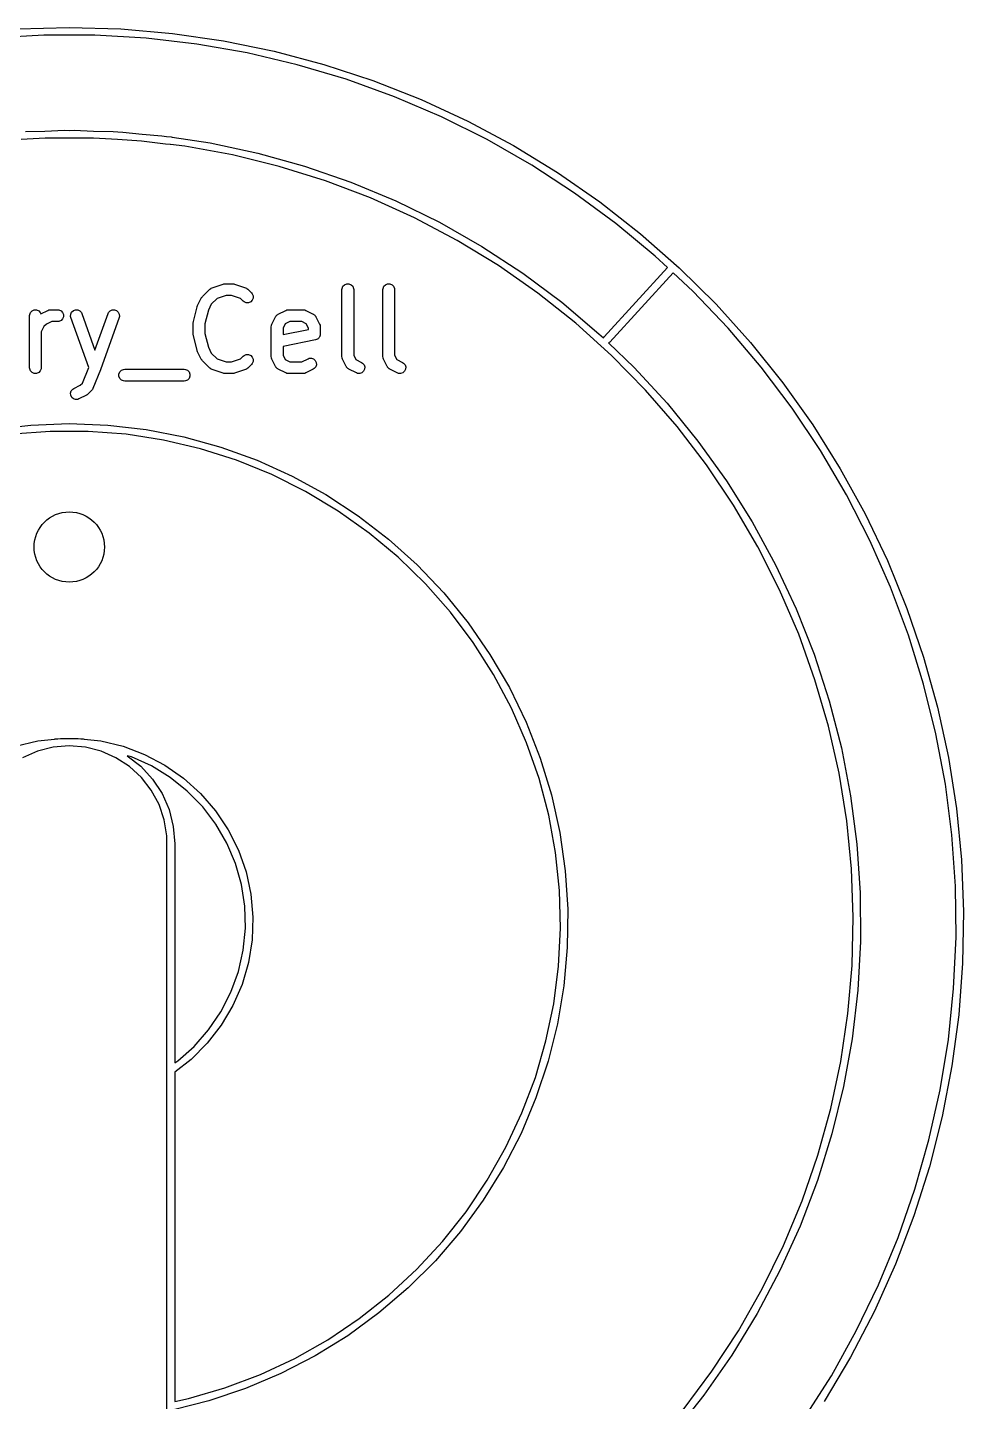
# Model space of a CAD drawing. Extents: x 2.68 to 10.38, y -4.66 to -2.29.
# Drawn here: x 6.943 to 7.415, y -3.24 to -2.547 of the extents above; entities that cross this region are included whole.
import ezdxf

# ---------------------------------------------------------------- set-up
doc = ezdxf.new("R2010")
doc.units = 0
doc.header["$MEASUREMENT"] = 0
doc.layers.add('BLACK', color=7, linetype='CONTINUOUS')

msp = doc.modelspace()

# ---------------------------------------------------------------- linework, layer by layer
at = {"layer": 'BLACK', "linetype": 'CONTINUOUS'}
for p, q in [((6.93855, -2.54798), (6.96457, -2.54723)), ((6.96457, -2.54723), (6.99058, -2.54798)), ((6.96457, -2.54723), (6.96457, -2.54723)), ((6.99058, -2.54798), (7.01652, -2.55024)), ((6.95166, -2.55117), (6.92589, -2.55266)), ((6.96457, -2.55117), (6.95166, -2.55117)), ((6.97747, -2.55117), (6.96457, -2.55117)), ((6.96457, -2.55117), (6.96457, -2.55117)), ((7.00324, -2.55266), (6.97747, -2.55117)), ((7.02888, -2.55563), (7.00324, -2.55266)), ((7.01652, -2.55024), (7.04227, -2.55398)), ((7.04227, -2.55398), (7.06777, -2.5592)), ((7.05431, -2.56008), (7.02888, -2.55563)), ((7.07943, -2.56599), (7.05431, -2.56008)), ((7.06777, -2.5592), (7.09293, -2.56589)), ((7.10418, -2.57334), (7.07943, -2.56599)), ((7.09293, -2.56589), (7.11765, -2.57402)), ((7.12846, -2.58211), (7.10418, -2.57334)), ((7.11765, -2.57402), (7.14187, -2.58356)), ((7.15219, -2.59226), (7.12846, -2.58211)), ((7.14187, -2.58356), (7.1655, -2.59449)), ((7.17529, -2.60376), (7.15219, -2.59226)), ((7.1655, -2.59449), (7.18845, -2.60676)), ((6.9524, -2.60305), (6.94025, -2.60373)), ((6.94242, -2.59966), (6.95229, -2.59942)), ((6.95229, -2.59942), (6.96214, -2.59906)), ((6.96457, -2.60298), (6.9524, -2.60305)), ((6.96214, -2.59906), (6.96457, -2.59912)), ((6.96457, -2.59912), (6.96699, -2.59906)), ((6.97674, -2.60305), (6.96457, -2.60298)), ((6.96699, -2.59906), (6.97685, -2.59942)), ((6.98888, -2.60373), (6.97674, -2.60305)), ((6.97685, -2.59942), (6.98671, -2.59966)), ((6.98671, -2.59966), (6.98912, -2.59987)), ((6.98912, -2.59987), (6.99155, -2.59996)), ((6.99155, -2.59996), (7.00136, -2.60093)), ((7.00136, -2.60093), (7.01119, -2.60178)), ((7.01119, -2.60178), (7.01359, -2.60214)), ((7.01359, -2.60214), (7.016, -2.60238)), ((7.016, -2.60238), (7.01637, -2.60256)), ((7.01637, -2.60256), (7.0355, -2.6054)), ((7.00103, -2.60455), (6.98888, -2.60373)), ((7.01311, -2.60597), (7.00103, -2.60455)), ((7.01549, -2.60628), (7.01311, -2.60597)), ((7.01559, -2.60626), (7.01549, -2.60628)), ((7.02282, -2.60712), (7.01559, -2.60626)), ((7.04677, -2.61144), (7.02282, -2.60712)), ((7.0355, -2.6054), (7.05953, -2.61052)), ((7.05953, -2.61052), (7.08321, -2.6171)), ((7.1977, -2.61658), (7.17529, -2.60376)), ((7.18845, -2.60676), (7.21066, -2.62033)), ((7.07042, -2.61724), (7.04677, -2.61144)), ((7.09366, -2.62447), (7.07042, -2.61724)), ((7.08321, -2.6171), (7.10643, -2.62512)), ((7.21932, -2.63067), (7.1977, -2.61658)), ((7.11641, -2.63313), (7.09366, -2.62447)), ((7.21066, -2.62033), (7.23205, -2.63516)), ((7.10643, -2.62512), (7.12912, -2.63456)), ((7.2401, -2.64599), (7.21932, -2.63067)), ((7.13858, -2.64317), (7.11641, -2.63313)), ((7.12912, -2.63456), (7.15118, -2.64538)), ((7.23205, -2.63516), (7.25255, -2.6512)), ((7.1601, -2.65456), (7.13858, -2.64317)), ((7.15118, -2.64538), (7.17254, -2.65754)), ((7.25996, -2.66248), (7.2401, -2.64599)), ((7.25255, -2.6512), (7.27208, -2.6684)), ((7.18087, -2.66724), (7.1601, -2.65456)), ((7.17254, -2.65754), (7.19311, -2.67099)), ((7.26611, -2.66822), (7.25996, -2.66248)), ((7.20083, -2.68119), (7.18087, -2.66724)), ((7.19311, -2.67099), (7.21281, -2.68568)), ((7.23412, -2.70313), (7.26611, -2.66822)), ((7.26899, -2.6709), (7.23702, -2.70579)), ((7.27883, -2.68008), (7.26899, -2.6709)), ((7.27208, -2.6684), (7.29059, -2.6867)), ((7.03166, -2.68286), (7.03541, -2.67911)), ((7.03541, -2.67911), (7.03585, -2.67874)), ((7.03585, -2.67874), (7.03595, -2.6787)), ((7.03595, -2.6787), (7.03603, -2.67863)), ((7.03603, -2.67863), (7.03656, -2.6784)), ((7.03656, -2.6784), (7.04219, -2.67652)), ((7.04219, -2.67652), (7.04247, -2.67646)), ((7.04247, -2.67646), (7.04254, -2.67643)), ((7.04254, -2.67643), (7.04265, -2.67642)), ((7.04265, -2.67642), (7.04275, -2.67639)), ((7.04275, -2.67639), (7.04283, -2.6764)), ((7.04283, -2.6764), (7.04312, -2.67637)), ((7.04312, -2.67637), (7.04687, -2.67637)), ((7.04687, -2.67637), (7.04716, -2.6764)), ((7.04716, -2.6764), (7.04724, -2.67639)), ((7.04724, -2.67639), (7.04734, -2.67642)), ((7.04734, -2.67642), (7.04745, -2.67643)), ((7.04745, -2.67643), (7.04752, -2.67646)), ((7.04752, -2.67646), (7.0478, -2.67652)), ((7.0478, -2.67652), (7.05343, -2.6784)), ((7.05343, -2.6784), (7.05396, -2.67863)), ((7.05396, -2.67863), (7.05404, -2.6787)), ((7.05404, -2.6787), (7.05413, -2.67874)), ((7.05413, -2.67874), (7.05458, -2.67911)), ((7.05458, -2.67911), (7.05646, -2.68099)), ((7.10203, -2.67932), (7.10209, -2.67875)), ((7.10203, -2.71307), (7.10203, -2.67932)), ((7.10209, -2.67875), (7.10253, -2.67768)), ((7.10253, -2.67768), (7.10335, -2.67687)), ((7.10335, -2.67687), (7.10441, -2.67643)), ((7.10441, -2.67643), (7.10556, -2.67643)), ((7.10556, -2.67643), (7.10663, -2.67687)), ((7.10663, -2.67687), (7.10744, -2.67768)), ((7.10744, -2.67768), (7.10788, -2.67875)), ((7.10788, -2.67875), (7.10794, -2.67932)), ((7.10794, -2.67932), (7.10794, -2.71237)), ((7.12266, -2.67932), (7.12271, -2.67875)), ((7.12266, -2.71307), (7.12266, -2.67932)), ((7.12271, -2.67875), (7.12315, -2.67768)), ((7.12315, -2.67768), (7.12397, -2.67687)), ((7.12397, -2.67687), (7.12503, -2.67643)), ((7.12503, -2.67643), (7.12619, -2.67643)), ((7.12619, -2.67643), (7.12725, -2.67687)), ((7.12725, -2.67687), (7.12806, -2.67768)), ((7.12806, -2.67768), (7.12851, -2.67875)), ((7.12851, -2.67875), (7.12856, -2.67932)), ((7.12856, -2.67932), (7.12856, -2.71237)), ((7.02923, -2.68738), (7.0311, -2.68363)), ((7.0311, -2.68363), (7.03126, -2.68338)), ((7.03126, -2.68338), (7.03129, -2.68331)), ((7.03129, -2.68331), (7.03136, -2.68323)), ((7.03136, -2.68323), (7.03141, -2.68314)), ((7.03141, -2.68314), (7.03147, -2.68309)), ((7.03147, -2.68309), (7.03166, -2.68286)), ((7.03617, -2.6867), (7.03466, -2.68973)), ((7.03909, -2.68378), (7.03617, -2.6867)), ((7.0436, -2.68228), (7.03909, -2.68378)), ((7.04639, -2.68228), (7.0436, -2.68228)), ((7.0509, -2.68378), (7.04639, -2.68228)), ((7.05228, -2.68516), (7.0509, -2.68378)), ((7.05273, -2.68553), (7.05228, -2.68516)), ((7.05379, -2.68597), (7.05273, -2.68553)), ((7.05494, -2.68597), (7.05379, -2.68597)), ((7.05601, -2.68553), (7.05494, -2.68597)), ((7.05682, -2.68471), (7.05601, -2.68553)), ((7.05646, -2.68099), (7.05682, -2.68143)), ((7.05682, -2.68143), (7.05726, -2.6825)), ((7.05726, -2.68365), (7.05682, -2.68471)), ((7.05726, -2.6825), (7.05726, -2.68365)), ((7.21988, -2.69633), (7.20083, -2.68119)), ((7.21281, -2.68568), (7.23156, -2.70155)), ((7.29666, -2.69875), (7.27883, -2.68008)), ((7.29059, -2.6867), (7.30802, -2.70603)), ((6.94455, -2.69245), (6.94461, -2.69187)), ((6.94455, -2.71869), (6.94455, -2.69245)), ((6.94461, -2.69187), (6.94505, -2.69081)), ((6.94505, -2.69081), (6.94587, -2.68999)), ((6.94587, -2.68999), (6.94693, -2.68955)), ((6.94693, -2.68955), (6.94808, -2.68955)), ((6.94808, -2.68955), (6.94915, -2.68999)), ((6.94915, -2.68999), (6.94996, -2.69081)), ((6.94996, -2.69081), (6.95026, -2.69152)), ((6.95026, -2.69152), (6.95369, -2.68981)), ((6.95369, -2.68981), (6.95423, -2.6896)), ((6.95423, -2.6896), (6.95433, -2.68959)), ((6.95433, -2.68959), (6.95443, -2.68955)), ((6.95443, -2.68955), (6.95501, -2.68949)), ((6.95501, -2.68949), (6.95876, -2.68949)), ((6.95876, -2.68949), (6.95933, -2.68955)), ((6.95933, -2.68955), (6.9604, -2.68999)), ((6.9604, -2.68999), (6.96121, -2.69081)), ((6.96121, -2.69081), (6.96165, -2.69187)), ((6.96165, -2.69302), (6.96121, -2.69409)), ((6.96165, -2.69187), (6.96165, -2.69302)), ((6.96521, -2.69288), (6.96527, -2.69173)), ((6.96535, -2.69344), (6.96521, -2.69288)), ((6.96527, -2.69173), (6.96576, -2.69069)), ((6.97435, -2.71863), (6.96535, -2.69344)), ((6.96576, -2.69069), (6.96661, -2.68991)), ((6.96661, -2.68991), (6.9677, -2.68953)), ((6.9677, -2.68953), (6.96885, -2.68958)), ((6.96885, -2.68958), (6.96989, -2.69008)), ((6.96989, -2.69008), (6.97066, -2.69093)), ((6.97066, -2.69093), (6.97091, -2.69145)), ((6.97091, -2.69145), (6.9775, -2.70991)), ((6.9775, -2.70991), (6.9841, -2.69145)), ((6.98966, -2.69344), (6.98028, -2.71969)), ((6.9841, -2.69145), (6.98434, -2.69093)), ((6.98434, -2.69093), (6.98512, -2.69008)), ((6.98512, -2.69008), (6.98616, -2.68958)), ((6.98616, -2.68958), (6.98731, -2.68953)), ((6.98731, -2.68953), (6.98839, -2.68991)), ((6.98839, -2.68991), (6.98925, -2.69069)), ((6.98925, -2.69069), (6.98974, -2.69173)), ((6.9898, -2.69288), (6.98966, -2.69344)), ((6.98974, -2.69173), (6.9898, -2.69288)), ((7.02713, -2.69548), (7.02901, -2.68798)), ((7.02901, -2.68798), (7.02902, -2.68794)), ((7.02902, -2.68792), (7.02911, -2.68768)), ((7.02902, -2.68794), (7.02902, -2.68792)), ((7.02911, -2.68768), (7.0292, -2.68744)), ((7.0292, -2.68744), (7.02921, -2.68742)), ((7.02921, -2.68742), (7.02923, -2.68738)), ((7.03466, -2.68973), (7.03295, -2.69656)), ((7.06673, -2.69675), (7.0686, -2.693)), ((7.0686, -2.693), (7.06866, -2.6929)), ((7.06866, -2.6929), (7.06868, -2.69286)), ((7.06868, -2.69286), (7.06872, -2.6928)), ((7.06872, -2.6928), (7.06891, -2.69251)), ((7.06891, -2.69251), (7.06919, -2.69227)), ((7.06919, -2.69227), (7.06943, -2.69199)), ((7.06943, -2.69199), (7.06972, -2.69181)), ((7.06972, -2.69181), (7.06978, -2.69176)), ((7.06978, -2.69176), (7.06982, -2.69174)), ((7.06982, -2.69174), (7.06992, -2.69168)), ((7.06992, -2.69168), (7.07367, -2.68981)), ((7.07367, -2.68981), (7.07421, -2.6896)), ((7.07421, -2.6896), (7.07432, -2.68959)), ((7.07432, -2.68959), (7.07441, -2.68955)), ((7.07441, -2.68955), (7.07499, -2.68949)), ((7.07499, -2.68949), (7.08249, -2.68949)), ((7.08249, -2.68949), (7.08307, -2.68955)), ((7.08307, -2.68955), (7.08316, -2.68959)), ((7.08316, -2.68959), (7.08327, -2.6896)), ((7.08327, -2.6896), (7.08381, -2.68981)), ((7.08381, -2.68981), (7.08756, -2.69168)), ((7.08756, -2.69168), (7.08766, -2.69174)), ((7.08766, -2.69174), (7.0877, -2.69176)), ((7.0877, -2.69176), (7.08776, -2.69181)), ((7.08776, -2.69181), (7.08805, -2.69199)), ((7.08805, -2.69199), (7.08829, -2.69227)), ((7.08829, -2.69227), (7.08857, -2.69251)), ((7.08857, -2.69251), (7.08876, -2.6928)), ((7.08876, -2.6928), (7.0888, -2.69286)), ((7.0888, -2.69286), (7.08882, -2.6929)), ((7.08882, -2.6929), (7.08888, -2.693)), ((7.08888, -2.693), (7.09075, -2.69675)), ((6.95181, -2.69795), (6.95046, -2.70064)), ((6.95046, -2.70064), (6.95046, -2.71869)), ((6.95301, -2.69675), (6.95181, -2.69795)), ((6.9557, -2.6954), (6.95301, -2.69675)), ((6.95876, -2.6954), (6.9557, -2.6954)), ((6.95933, -2.69534), (6.95876, -2.6954)), ((6.9604, -2.6949), (6.95933, -2.69534)), ((6.96121, -2.69409), (6.9604, -2.6949)), ((7.02704, -2.6962), (7.02705, -2.6961)), ((7.02704, -2.70182), (7.02704, -2.6962)), ((7.02705, -2.69605), (7.02708, -2.69584)), ((7.02705, -2.6961), (7.02705, -2.69605)), ((7.02708, -2.69584), (7.0271, -2.69562)), ((7.0271, -2.69562), (7.02712, -2.69558)), ((7.02712, -2.69558), (7.02713, -2.69548)), ((7.03295, -2.69656), (7.03295, -2.70146)), ((7.06641, -2.69807), (7.06647, -2.6975)), ((7.06641, -2.71307), (7.06641, -2.69807)), ((7.06647, -2.6975), (7.06651, -2.6974)), ((7.06651, -2.6974), (7.06652, -2.69729)), ((7.06652, -2.69729), (7.06673, -2.69675)), ((7.07344, -2.69652), (7.07232, -2.69877)), ((7.07232, -2.69877), (7.07232, -2.70197)), ((7.07232, -2.70197), (7.08516, -2.6994)), ((7.07569, -2.6954), (7.07344, -2.69652)), ((7.08179, -2.6954), (7.07569, -2.6954)), ((7.08404, -2.69652), (7.08179, -2.6954)), ((7.08516, -2.69877), (7.08404, -2.69652)), ((7.08516, -2.6994), (7.08516, -2.69877)), ((7.09075, -2.69675), (7.09096, -2.69729)), ((7.09096, -2.69729), (7.09097, -2.6974)), ((7.09097, -2.6974), (7.09101, -2.6975)), ((7.09101, -2.6975), (7.09107, -2.69807)), ((7.09107, -2.69807), (7.09107, -2.70182)), ((7.23797, -2.71262), (7.21988, -2.69633)), ((7.31338, -2.71842), (7.29666, -2.69875)), ((7.02705, -2.70192), (7.02704, -2.70182)), ((7.02705, -2.70196), (7.02705, -2.70192)), ((7.02708, -2.70218), (7.02705, -2.70196)), ((7.0271, -2.7024), (7.02708, -2.70218)), ((7.02712, -2.70244), (7.0271, -2.7024)), ((7.02713, -2.70254), (7.02712, -2.70244)), ((7.02901, -2.71004), (7.02713, -2.70254)), ((7.03295, -2.70146), (7.03466, -2.70829)), ((7.08869, -2.70472), (7.07232, -2.70799)), ((7.08925, -2.70455), (7.08869, -2.70472)), ((7.08949, -2.70439), (7.08925, -2.70455)), ((7.08975, -2.70428), (7.08949, -2.70439)), ((7.08996, -2.70407), (7.08975, -2.70428)), ((7.0902, -2.70391), (7.08996, -2.70407)), ((7.09036, -2.70367), (7.0902, -2.70391)), ((7.09057, -2.70346), (7.09036, -2.70367)), ((7.09068, -2.70319), (7.09057, -2.70346)), ((7.09084, -2.70295), (7.09068, -2.70319)), ((7.0909, -2.70266), (7.09084, -2.70295)), ((7.09101, -2.7024), (7.0909, -2.70266)), ((7.09107, -2.70182), (7.09101, -2.7024)), ((7.23156, -2.70155), (7.23378, -2.70368)), ((7.23378, -2.70368), (7.23412, -2.70313)), ((7.23702, -2.70579), (7.23643, -2.70622)), ((7.23643, -2.70622), (7.24931, -2.71855)), ((7.30802, -2.70603), (7.3243, -2.72634)), ((7.02902, -2.71008), (7.02901, -2.71004)), ((7.02902, -2.7101), (7.02902, -2.71008)), ((7.02911, -2.71034), (7.02902, -2.7101)), ((7.0292, -2.71058), (7.02911, -2.71034)), ((7.02921, -2.7106), (7.0292, -2.71058)), ((7.02923, -2.71064), (7.02921, -2.7106)), ((7.0311, -2.71439), (7.02923, -2.71064)), ((7.03126, -2.71464), (7.0311, -2.71439)), ((7.03466, -2.70829), (7.03617, -2.71132)), ((7.03617, -2.71132), (7.03909, -2.71424)), ((7.03909, -2.71424), (7.0436, -2.71574)), ((7.04639, -2.71574), (7.0509, -2.71424)), ((7.0509, -2.71424), (7.05228, -2.71286)), ((7.05228, -2.71286), (7.05273, -2.71249)), ((7.05273, -2.71249), (7.05379, -2.71205)), ((7.05379, -2.71205), (7.05494, -2.71205)), ((7.05494, -2.71205), (7.05601, -2.71249)), ((7.05601, -2.71249), (7.05682, -2.7133)), ((7.05682, -2.7133), (7.05726, -2.71437)), ((7.05726, -2.71437), (7.05726, -2.71552)), ((7.06647, -2.71365), (7.06641, -2.71307)), ((7.06651, -2.71374), (7.06647, -2.71365)), ((7.06652, -2.71385), (7.06651, -2.71374)), ((7.06673, -2.71439), (7.06652, -2.71385)), ((7.0686, -2.71814), (7.06673, -2.71439)), ((7.07232, -2.70799), (7.07232, -2.71237)), ((7.07232, -2.71237), (7.07344, -2.71462)), ((7.08179, -2.71574), (7.08492, -2.71418)), ((7.08492, -2.71418), (7.08546, -2.71397)), ((7.08546, -2.71397), (7.08661, -2.71389)), ((7.08661, -2.71389), (7.0877, -2.71425)), ((7.0877, -2.71425), (7.08857, -2.71501)), ((7.10209, -2.71365), (7.10203, -2.71307)), ((7.10213, -2.71374), (7.10209, -2.71365)), ((7.10214, -2.71385), (7.10213, -2.71374)), ((7.10235, -2.71439), (7.10214, -2.71385)), ((7.10422, -2.71814), (7.10235, -2.71439)), ((7.10794, -2.71237), (7.10906, -2.71462)), ((7.12271, -2.71365), (7.12266, -2.71307)), ((7.12275, -2.71374), (7.12271, -2.71365)), ((7.12276, -2.71385), (7.12275, -2.71374)), ((7.12297, -2.71439), (7.12276, -2.71385)), ((7.12484, -2.71814), (7.12297, -2.71439)), ((7.12856, -2.71237), (7.12968, -2.71462)), ((7.25502, -2.73), (7.23797, -2.71262)), ((6.94461, -2.71927), (6.94455, -2.71869)), ((6.94505, -2.72033), (6.94461, -2.71927)), ((6.94587, -2.72115), (6.94505, -2.72033)), ((6.94693, -2.72159), (6.94587, -2.72115)), ((6.94915, -2.72115), (6.94808, -2.72159)), ((6.94996, -2.72033), (6.94915, -2.72115)), ((6.9504, -2.71927), (6.94996, -2.72033)), ((6.95046, -2.71869), (6.9504, -2.71927)), ((6.97124, -2.72641), (6.97435, -2.71863)), ((6.98024, -2.71979), (6.97649, -2.72916)), ((6.98026, -2.71974), (6.98024, -2.71979)), ((6.98028, -2.71969), (6.98026, -2.71974)), ((6.9896, -2.72187), (6.99005, -2.7208)), ((6.99005, -2.7208), (6.99086, -2.71999)), ((6.99086, -2.71999), (6.99192, -2.71955)), ((6.99192, -2.71955), (6.9925, -2.71949)), ((6.9925, -2.71949), (7.0225, -2.71949)), ((7.0225, -2.71949), (7.02307, -2.71955)), ((7.02307, -2.71955), (7.02414, -2.71999)), ((7.02414, -2.71999), (7.02495, -2.7208)), ((7.02495, -2.7208), (7.02539, -2.72187)), ((7.03129, -2.71471), (7.03126, -2.71464)), ((7.03136, -2.71479), (7.03129, -2.71471)), ((7.03141, -2.71488), (7.03136, -2.71479)), ((7.03147, -2.71493), (7.03141, -2.71488)), ((7.03166, -2.71516), (7.03147, -2.71493)), ((7.03541, -2.71891), (7.03166, -2.71516)), ((7.03585, -2.71927), (7.03541, -2.71891)), ((7.03595, -2.71931), (7.03585, -2.71927)), ((7.03603, -2.71938), (7.03595, -2.71931)), ((7.03656, -2.71962), (7.03603, -2.71938)), ((7.04219, -2.72149), (7.03656, -2.71962)), ((7.0436, -2.71574), (7.04639, -2.71574)), ((7.05343, -2.71962), (7.0478, -2.72149)), ((7.05396, -2.71938), (7.05343, -2.71962)), ((7.05404, -2.71931), (7.05396, -2.71938)), ((7.05413, -2.71927), (7.05404, -2.71931)), ((7.05458, -2.71891), (7.05413, -2.71927)), ((7.05646, -2.71703), (7.05458, -2.71891)), ((7.05682, -2.71658), (7.05646, -2.71703)), ((7.05726, -2.71552), (7.05682, -2.71658)), ((7.06866, -2.71824), (7.0686, -2.71814)), ((7.06868, -2.71828), (7.06866, -2.71824)), ((7.06872, -2.71834), (7.06868, -2.71828)), ((7.06891, -2.71863), (7.06872, -2.71834)), ((7.06919, -2.71887), (7.06891, -2.71863)), ((7.06943, -2.71915), (7.06919, -2.71887)), ((7.06972, -2.71934), (7.06943, -2.71915)), ((7.06978, -2.71938), (7.06972, -2.71934)), ((7.06982, -2.7194), (7.06978, -2.71938)), ((7.06992, -2.71946), (7.06982, -2.7194)), ((7.07367, -2.72133), (7.06992, -2.71946)), ((7.07344, -2.71462), (7.07569, -2.71574)), ((7.07421, -2.72154), (7.07367, -2.72133)), ((7.07569, -2.71574), (7.08179, -2.71574)), ((7.08381, -2.72133), (7.08327, -2.72154)), ((7.08756, -2.71946), (7.08381, -2.72133)), ((7.08805, -2.71915), (7.08756, -2.71946)), ((7.0888, -2.71828), (7.08805, -2.71915)), ((7.08857, -2.71501), (7.08909, -2.71604)), ((7.08917, -2.71719), (7.0888, -2.71828)), ((7.08909, -2.71604), (7.08917, -2.71719)), ((7.10428, -2.71824), (7.10422, -2.71814)), ((7.1043, -2.71828), (7.10428, -2.71824)), ((7.10435, -2.71834), (7.1043, -2.71828)), ((7.10453, -2.71863), (7.10435, -2.71834)), ((7.10481, -2.71887), (7.10453, -2.71863)), ((7.10505, -2.71915), (7.10481, -2.71887)), ((7.10534, -2.71934), (7.10505, -2.71915)), ((7.1054, -2.71938), (7.10534, -2.71934)), ((7.10544, -2.7194), (7.1054, -2.71938)), ((7.10554, -2.71946), (7.10544, -2.7194)), ((7.10929, -2.72133), (7.10554, -2.71946)), ((7.10906, -2.71462), (7.11193, -2.71605)), ((7.10983, -2.72154), (7.10929, -2.72133)), ((7.11207, -2.72126), (7.11098, -2.72162)), ((7.11193, -2.71605), (7.11242, -2.71636)), ((7.11294, -2.7205), (7.11207, -2.72126)), ((7.11242, -2.71636), (7.11318, -2.71723)), ((7.11346, -2.71947), (7.11294, -2.7205)), ((7.11318, -2.71723), (7.11354, -2.71832)), ((7.11354, -2.71832), (7.11346, -2.71947)), ((7.1249, -2.71824), (7.12484, -2.71814)), ((7.12492, -2.71828), (7.1249, -2.71824)), ((7.12497, -2.71834), (7.12492, -2.71828)), ((7.12515, -2.71863), (7.12497, -2.71834)), ((7.12543, -2.71887), (7.12515, -2.71863)), ((7.12567, -2.71915), (7.12543, -2.71887)), ((7.12597, -2.71934), (7.12567, -2.71915)), ((7.12602, -2.71938), (7.12597, -2.71934)), ((7.12607, -2.7194), (7.12602, -2.71938)), ((7.12616, -2.71946), (7.12607, -2.7194)), ((7.12991, -2.72133), (7.12616, -2.71946)), ((7.12968, -2.71462), (7.13255, -2.71605)), ((7.13045, -2.72154), (7.12991, -2.72133)), ((7.1327, -2.72126), (7.1316, -2.72162)), ((7.13255, -2.71605), (7.13304, -2.71636)), ((7.13357, -2.7205), (7.1327, -2.72126)), ((7.13304, -2.71636), (7.1338, -2.71723)), ((7.13408, -2.71947), (7.13357, -2.7205)), ((7.1338, -2.71723), (7.13416, -2.71832)), ((7.13416, -2.71832), (7.13408, -2.71947)), ((7.24931, -2.71855), (7.26597, -2.73661)), ((7.32894, -2.73901), (7.31338, -2.71842)), ((6.94808, -2.72159), (6.94693, -2.72159)), ((6.96681, -2.72918), (6.97013, -2.72752)), ((6.97013, -2.72752), (6.97124, -2.72641)), ((6.9896, -2.72302), (6.9896, -2.72187)), ((6.99005, -2.72408), (6.9896, -2.72302)), ((6.99086, -2.7249), (6.99005, -2.72408)), ((6.99192, -2.72534), (6.99086, -2.7249)), ((6.9925, -2.7254), (6.99192, -2.72534)), ((7.0225, -2.7254), (6.9925, -2.7254)), ((7.02307, -2.72534), (7.0225, -2.7254)), ((7.02414, -2.7249), (7.02307, -2.72534)), ((7.02495, -2.72408), (7.02414, -2.7249)), ((7.02539, -2.72302), (7.02495, -2.72408)), ((7.02539, -2.72187), (7.02539, -2.72302)), ((7.04247, -2.72156), (7.04219, -2.72149)), ((7.04254, -2.72159), (7.04247, -2.72156)), ((7.04265, -2.7216), (7.04254, -2.72159)), ((7.04275, -2.72162), (7.04265, -2.7216)), ((7.04283, -2.72162), (7.04275, -2.72162)), ((7.04312, -2.72165), (7.04283, -2.72162)), ((7.04687, -2.72165), (7.04312, -2.72165)), ((7.04716, -2.72162), (7.04687, -2.72165)), ((7.04724, -2.72162), (7.04716, -2.72162)), ((7.04734, -2.7216), (7.04724, -2.72162)), ((7.04745, -2.72159), (7.04734, -2.7216)), ((7.04752, -2.72156), (7.04745, -2.72159)), ((7.0478, -2.72149), (7.04752, -2.72156)), ((7.07432, -2.72155), (7.07421, -2.72154)), ((7.07441, -2.72159), (7.07432, -2.72155)), ((7.07499, -2.72165), (7.07441, -2.72159)), ((7.08249, -2.72165), (7.07499, -2.72165)), ((7.08307, -2.72159), (7.08249, -2.72165)), ((7.08316, -2.72155), (7.08307, -2.72159)), ((7.08327, -2.72154), (7.08316, -2.72155)), ((7.11098, -2.72162), (7.10983, -2.72154)), ((7.1316, -2.72162), (7.13045, -2.72154)), ((7.3243, -2.72634), (7.33938, -2.74756)), ((6.9652, -2.73145), (6.96556, -2.73035)), ((6.96528, -2.7326), (6.9652, -2.73145)), ((6.9658, -2.73363), (6.96528, -2.7326)), ((6.96556, -2.73035), (6.96632, -2.72948)), ((6.96667, -2.73438), (6.9658, -2.73363)), ((6.96632, -2.72948), (6.96681, -2.72918)), ((6.96776, -2.73475), (6.96667, -2.73438)), ((6.96891, -2.73466), (6.96776, -2.73475)), ((6.96945, -2.73446), (6.96891, -2.73466)), ((6.9732, -2.73258), (6.96945, -2.73446)), ((6.97345, -2.73243), (6.9732, -2.73258)), ((6.97352, -2.7324), (6.97345, -2.73243)), ((6.9736, -2.73233), (6.97352, -2.7324)), ((6.97369, -2.73227), (6.9736, -2.73233)), ((6.97374, -2.73222), (6.97369, -2.73227)), ((6.97397, -2.73203), (6.97374, -2.73222)), ((6.97584, -2.73016), (6.97397, -2.73203)), ((6.97621, -2.72971), (6.97584, -2.73016)), ((6.97622, -2.72969), (6.97621, -2.72971)), ((6.97623, -2.72968), (6.97622, -2.72969)), ((6.97649, -2.72916), (6.97623, -2.72968)), ((7.27097, -2.74838), (7.25502, -2.73)), ((7.26597, -2.73661), (7.28149, -2.75566)), ((7.34328, -2.76048), (7.32894, -2.73901)), ((6.9259, -2.74983), (6.94518, -2.74759)), ((6.94518, -2.74759), (6.96457, -2.74685)), ((6.96457, -2.74685), (6.96457, -2.74685)), ((6.96457, -2.74685), (6.96457, -2.74685)), ((6.96457, -2.74685), (6.96457, -2.74685)), ((6.96457, -2.74685), (6.96457, -2.74685)), ((6.96457, -2.74685), (6.96457, -2.74685)), ((6.96457, -2.74685), (6.98396, -2.74759)), ((6.98396, -2.74759), (7.00324, -2.74983)), ((7.28576, -2.76772), (7.27097, -2.74838)), ((7.33938, -2.74756), (7.35321, -2.76961)), ((6.95501, -2.75078), (6.93595, -2.75225)), ((6.96457, -2.75079), (6.95501, -2.75078)), ((6.97413, -2.75078), (6.96457, -2.75079)), ((6.96457, -2.75079), (6.96457, -2.75079)), ((6.96457, -2.75079), (6.96457, -2.75079)), ((6.96457, -2.75079), (6.96457, -2.75079)), ((6.99319, -2.75225), (6.97413, -2.75078)), ((7.01208, -2.75518), (6.99319, -2.75225)), ((7.00324, -2.74983), (7.02228, -2.75354)), ((7.03068, -2.75957), (7.01208, -2.75518)), ((7.02228, -2.75354), (7.04099, -2.75872)), ((7.28149, -2.75566), (7.29581, -2.77563)), ((7.0489, -2.76537), (7.03068, -2.75957)), ((7.04099, -2.75872), (7.05923, -2.76532)), ((7.35636, -2.78273), (7.34328, -2.76048)), ((7.06661, -2.77257), (7.0489, -2.76537)), ((7.05923, -2.76532), (7.07692, -2.77332)), ((7.29933, -2.78793), (7.28576, -2.76772)), ((7.35321, -2.76961), (7.36575, -2.79242)), ((7.08371, -2.78111), (7.06661, -2.77257)), ((7.07692, -2.77332), (7.09393, -2.78265)), ((7.29581, -2.77563), (7.30888, -2.79644)), ((7.1001, -2.79094), (7.08371, -2.78111)), ((7.09393, -2.78265), (7.11018, -2.79327)), ((7.36813, -2.8057), (7.35636, -2.78273)), ((7.31163, -2.80894), (7.29933, -2.78793)), ((7.11569, -2.80201), (7.1001, -2.79094)), ((7.11018, -2.79327), (7.12555, -2.80511)), ((7.30888, -2.79644), (7.32063, -2.81802)), ((7.36575, -2.79242), (7.37695, -2.81591)), ((7.13037, -2.81425), (7.11569, -2.80201)), ((7.12555, -2.80511), (7.13997, -2.8181)), ((7.32261, -2.83066), (7.31163, -2.80894)), ((7.37856, -2.82931), (7.36813, -2.8057)), ((7.14407, -2.82759), (7.13037, -2.81425)), ((7.13997, -2.8181), (7.15334, -2.83217)), ((7.32063, -2.81802), (7.33104, -2.84028)), ((7.37695, -2.81591), (7.38677, -2.84002)), ((7.1567, -2.84195), (7.14407, -2.82759)), ((7.15334, -2.83217), (7.16558, -2.84723)), ((7.33224, -2.85302), (7.32261, -2.83066)), ((7.38761, -2.85348), (7.37856, -2.82931)), ((7.16818, -2.85723), (7.1567, -2.84195)), ((7.33104, -2.84028), (7.34006, -2.86314)), ((7.38677, -2.84002), (7.39519, -2.86465)), ((7.16558, -2.84723), (7.17663, -2.86318)), ((7.17844, -2.87336), (7.16818, -2.85723)), ((7.34047, -2.87593), (7.33224, -2.85302)), ((7.39524, -2.87814), (7.38761, -2.85348)), ((7.17663, -2.86318), (7.18641, -2.87994)), ((7.34006, -2.86314), (7.34765, -2.88652)), ((7.39519, -2.86465), (7.40217, -2.88972)), ((7.18743, -2.89023), (7.17844, -2.87336)), ((7.18641, -2.87994), (7.19487, -2.89741)), ((7.34727, -2.8993), (7.34047, -2.87593)), ((7.40145, -2.9032), (7.39524, -2.87814)), ((7.34765, -2.88652), (7.35379, -2.91031)), ((7.19509, -2.90774), (7.18743, -2.89023)), ((7.40217, -2.88972), (7.40769, -2.91516)), ((7.19487, -2.89741), (7.20196, -2.91547)), ((7.35262, -2.92305), (7.34727, -2.8993)), ((6.93742, -2.9095), (6.94864, -2.90681)), ((6.94864, -2.90681), (6.95707, -2.90587)), ((6.95707, -2.90587), (6.95749, -2.9057)), ((6.95749, -2.9057), (6.9588, -2.90568)), ((6.95749, -2.9057), (6.95749, -2.9057)), ((6.9588, -2.90568), (6.9601, -2.90553)), ((6.9601, -2.90553), (6.96457, -2.9056)), ((6.96457, -2.9056), (6.96903, -2.90553)), ((6.96903, -2.90553), (6.97033, -2.90568)), ((6.97033, -2.90568), (6.97164, -2.9057)), ((6.97164, -2.9057), (6.97206, -2.90587)), ((6.97206, -2.90587), (6.9805, -2.90681)), ((6.9805, -2.90681), (6.99172, -2.9095)), ((7.20138, -2.9258), (7.19509, -2.90774)), ((7.40619, -2.92857), (7.40145, -2.9032)), ((6.94853, -2.91196), (6.94106, -2.91523)), ((6.95644, -2.90995), (6.94853, -2.91196)), ((6.96457, -2.90928), (6.95644, -2.90995)), ((6.97269, -2.90995), (6.96457, -2.90928)), ((6.9806, -2.91196), (6.97269, -2.90995)), ((6.98807, -2.91523), (6.9806, -2.91196)), ((6.9949, -2.91969), (6.98807, -2.91523)), ((6.99172, -2.9095), (7.00251, -2.91356)), ((6.99585, -2.91488), (6.99371, -2.91422)), ((6.99371, -2.91422), (7.00056, -2.91956)), ((7.00595, -2.91942), (6.99585, -2.91488)), ((7.00251, -2.91356), (7.01272, -2.91893)), ((7.35379, -2.91031), (7.35845, -2.93444)), ((7.40769, -2.91516), (7.41173, -2.94087)), ((7.0009, -2.92522), (6.9949, -2.91969)), ((7.00056, -2.91956), (7.00651, -2.92602)), ((7.01541, -2.92517), (7.00595, -2.91942)), ((7.01272, -2.91893), (7.02219, -2.92553)), ((7.20196, -2.91547), (7.20763, -2.93403)), ((7.00591, -2.93165), (7.0009, -2.92522)), ((7.00651, -2.92602), (7.01131, -2.93336)), ((7.02407, -2.93206), (7.01541, -2.92517)), ((7.02219, -2.92553), (7.03075, -2.93326)), ((7.20626, -2.94428), (7.20138, -2.9258)), ((7.3565, -2.94708), (7.35262, -2.92305)), ((7.40946, -2.95417), (7.40619, -2.92857)), ((7.00979, -2.93883), (7.00591, -2.93165)), ((7.01131, -2.93336), (7.01484, -2.9414)), ((7.03181, -2.93997), (7.02407, -2.93206)), ((7.03075, -2.93326), (7.03829, -2.94199)), ((7.20763, -2.93403), (7.21185, -2.95298)), ((7.35845, -2.93444), (7.36162, -2.95881)), ((7.01244, -2.94654), (7.00979, -2.93883)), ((7.01484, -2.9414), (7.01699, -2.94991)), ((7.03851, -2.94878), (7.03181, -2.93997)), ((7.03829, -2.94199), (7.04469, -2.9516)), ((7.41173, -2.94087), (7.41429, -2.96677)), ((7.01378, -2.95458), (7.01244, -2.94654)), ((7.01699, -2.94991), (7.01772, -2.95866)), ((7.04406, -2.95836), (7.03851, -2.94878)), ((7.20969, -2.96309), (7.20626, -2.94428)), ((7.35889, -2.9713), (7.3565, -2.94708)), ((7.01378, -2.95866), (7.01378, -2.95458)), ((7.04469, -2.9516), (7.04984, -2.96192)), ((7.21185, -2.95298), (7.21459, -2.97219)), ((7.41125, -2.97992), (7.40946, -2.95417)), ((7.01378, -3.59449), (7.01378, -2.95866)), ((7.01772, -2.95866), (7.01772, -3.0691)), ((7.04838, -2.96855), (7.04406, -2.95836)), ((7.04984, -2.96192), (7.05367, -2.9728)), ((7.21167, -2.9821), (7.20969, -2.96309)), ((7.36162, -2.95881), (7.36328, -2.98332)), ((7.05139, -2.9792), (7.04838, -2.96855)), ((7.41429, -2.96677), (7.41534, -2.99278)), ((7.05367, -2.9728), (7.05611, -2.98408)), ((7.21459, -2.97219), (7.21585, -2.99155)), ((7.35979, -2.99563), (7.35889, -2.9713)), ((7.05306, -2.99014), (7.05139, -2.9792)), ((7.05611, -2.98408), (7.05714, -2.99557)), ((7.21216, -3.00121), (7.21167, -2.9821)), ((7.36328, -2.98332), (7.36343, -3.0079)), ((7.41155, -3.00573), (7.41125, -2.97992)), ((7.05335, -3.00121), (7.05306, -2.99014)), ((7.05714, -2.99557), (7.05673, -3.0071)), ((7.21585, -2.99155), (7.21561, -3.01096)), ((7.35919, -3.01997), (7.35979, -2.99563)), ((7.41534, -2.99278), (7.41489, -3.01881)), ((7.05227, -3.01222), (7.05335, -3.00121)), ((7.21119, -3.0203), (7.21216, -3.00121)), ((7.04982, -3.02302), (7.05227, -3.01222)), ((7.05673, -3.0071), (7.05488, -3.01849)), ((7.21561, -3.01096), (7.21387, -3.03029)), ((7.36343, -3.0079), (7.36206, -3.03243)), ((7.41037, -3.03152), (7.41155, -3.00573)), ((7.05488, -3.01849), (7.05164, -3.02956)), ((7.41489, -3.01881), (7.41294, -3.04476)), ((7.04606, -3.03342), (7.04982, -3.02302)), ((7.20874, -3.03926), (7.21119, -3.0203)), ((7.35709, -3.04422), (7.35919, -3.01997)), ((7.05164, -3.02956), (7.04704, -3.04014)), ((7.21387, -3.03029), (7.21064, -3.04942)), ((7.36206, -3.03243), (7.35919, -3.05684)), ((7.40769, -3.05719), (7.41037, -3.03152)), ((7.04102, -3.04328), (7.04606, -3.03342)), ((7.20484, -3.05798), (7.20874, -3.03926)), ((7.0348, -3.05244), (7.04102, -3.04328)), ((7.04704, -3.04014), (7.04117, -3.05007)), ((7.3535, -3.06829), (7.35709, -3.04422)), ((7.41294, -3.04476), (7.4095, -3.07056)), ((7.02749, -3.06075), (7.0348, -3.05244)), ((7.04117, -3.05007), (7.0341, -3.05919)), ((7.21064, -3.04942), (7.20595, -3.06825)), ((7.0341, -3.05919), (7.02596, -3.06736)), ((7.1995, -3.07633), (7.20484, -3.05798)), ((7.35919, -3.05684), (7.35482, -3.08102)), ((7.40354, -3.08267), (7.40769, -3.05719)), ((7.02596, -3.06736), (7.01772, -3.07379)), ((7.01921, -3.06809), (7.02749, -3.06075)), ((7.01772, -3.0691), (7.01921, -3.06809)), ((7.01772, -3.07379), (7.01772, -3.2397)), ((7.20595, -3.06825), (7.19982, -3.08666)), ((7.34844, -3.0921), (7.3535, -3.06829)), ((7.4095, -3.07056), (7.40457, -3.09612)), ((7.19276, -3.09422), (7.1995, -3.07633)), ((7.35482, -3.08102), (7.34897, -3.10488)), ((7.19982, -3.08666), (7.19228, -3.10455)), ((7.39792, -3.10786), (7.40354, -3.08267)), ((7.18467, -3.11154), (7.19276, -3.09422)), ((7.34192, -3.11556), (7.34844, -3.0921)), ((7.40457, -3.09612), (7.39818, -3.12135)), ((7.19228, -3.10455), (7.18339, -3.1218)), ((7.34897, -3.10488), (7.34167, -3.12835)), ((7.39086, -3.13269), (7.39792, -3.10786)), ((7.17526, -3.12818), (7.18467, -3.11154)), ((7.33397, -3.13856), (7.34192, -3.11556)), ((7.18339, -3.1218), (7.17319, -3.13831)), ((7.39818, -3.12135), (7.39034, -3.14617)), ((7.16459, -3.14405), (7.17526, -3.12818)), ((7.34167, -3.12835), (7.33293, -3.15131)), ((7.38238, -3.15706), (7.39086, -3.13269)), ((7.17319, -3.13831), (7.16175, -3.15398)), ((7.32462, -3.16104), (7.33397, -3.13856)), ((7.15273, -3.15904), (7.16459, -3.14405)), ((7.39034, -3.14617), (7.38108, -3.1705)), ((7.16175, -3.15398), (7.14913, -3.16873)), ((7.33293, -3.15131), (7.32279, -3.1737)), ((7.3725, -3.18091), (7.38238, -3.15706)), ((7.13975, -3.17307), (7.15273, -3.15904)), ((7.3139, -3.18289), (7.32462, -3.16104)), ((7.14913, -3.16873), (7.13541, -3.18246)), ((7.38108, -3.1705), (7.37043, -3.19425)), ((7.12573, -3.18606), (7.13975, -3.17307)), ((7.32279, -3.1737), (7.3113, -3.19542)), ((7.13541, -3.18246), (7.12068, -3.19508)), ((7.30186, -3.20405), (7.3139, -3.18289)), ((7.36127, -3.20415), (7.3725, -3.18091)), ((7.11074, -3.19793), (7.12573, -3.18606)), ((7.09488, -3.20861), (7.11074, -3.19793)), ((7.12068, -3.19508), (7.10501, -3.20654)), ((7.3113, -3.19542), (7.29849, -3.21639)), ((7.37043, -3.19425), (7.35843, -3.21734)), ((7.28854, -3.22442), (7.30186, -3.20405)), ((7.34871, -3.2267), (7.36127, -3.20415)), ((7.07825, -3.21803), (7.09488, -3.20861)), ((7.10501, -3.20654), (7.08851, -3.21675)), ((7.06094, -3.22614), (7.07825, -3.21803)), ((7.08851, -3.21675), (7.07126, -3.22565)), ((7.29849, -3.21639), (7.28442, -3.23653)), ((7.35843, -3.21734), (7.34512, -3.23971)), ((7.04305, -3.23289), (7.06094, -3.22614)), ((7.07126, -3.22565), (7.05339, -3.2332)), ((7.27398, -3.24394), (7.28854, -3.22442)), ((7.33488, -3.24849), (7.34871, -3.2267)), ((7.0247, -3.23824), (7.04305, -3.23289)), ((7.05339, -3.2332), (7.03498, -3.23935)), ((7.01772, -3.2397), (7.0247, -3.23824)), ((7.03498, -3.23935), (7.01772, -3.24366)), ((7.28442, -3.23653), (7.26913, -3.25577))]:
    msp.add_line(p, q, dxfattribs=at)
at = {"layer": 'BLACK'}
msp.add_circle((6.96457, -2.80906), 0.01772, dxfattribs=at)

doc.saveas('drawing.dxf')
